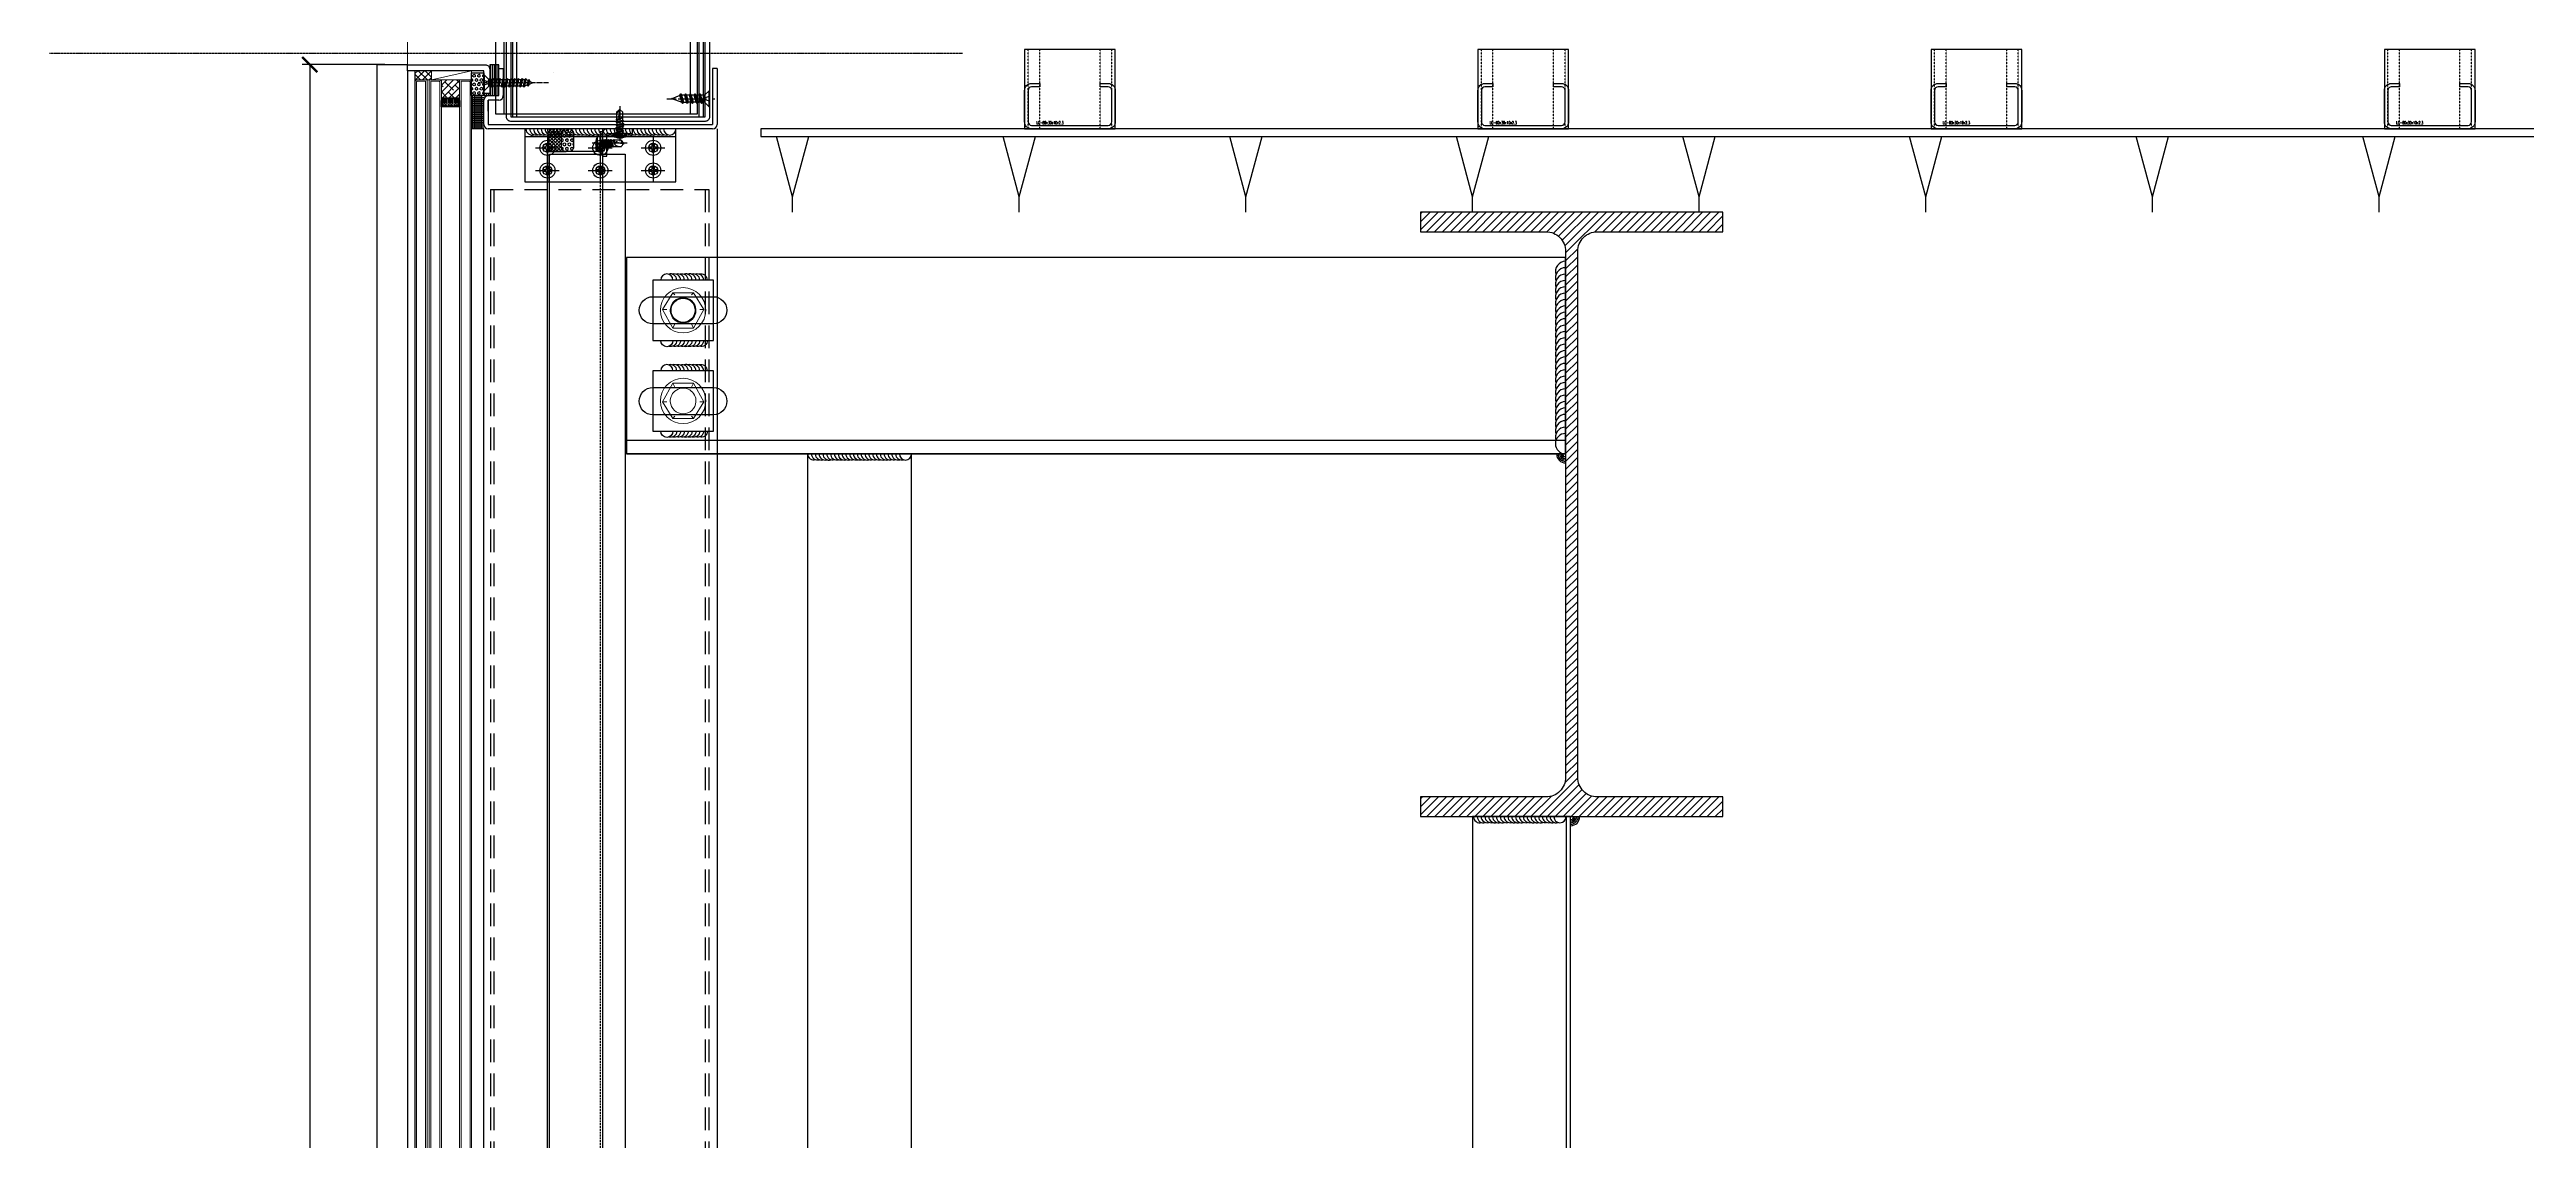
# Model space of a CAD drawing. Extents: x -3378 to 102197, y -3799 to 48702.
# Drawn here: x 58659 to 60299, y 43329 to 44051 of the extents above; entities that cross this region are included whole.
import ezdxf

# ---------------------------------------------------------------- set-up
doc = ezdxf.new("R2010")
doc.units = 0
for name, pattern in [('CEN1', [9, 6, -1, 1, -1]), ('CENTER', [2, 1.25, -0.25, 0.25, -0.25]), ('HIDDEN', [0.375, 0.25, -0.125]), ('Hidden 1_16_', [0.023813, 0.015875, -0.007938])]:
    doc.linetypes.add(name, pattern=pattern)
for name, color, linetype in [('##-鐵件', 1, 'Continuous'), ('24WELD', 55, 'Continuous'), ('ARR', 6, 'Continuous'), ('BCM CL', 14, 'CENTER'), ('BCM-DIM', 54, 'Continuous'), ('BCM-draft', 252, 'Continuous'), ('BCM-Extu', 4, 'Continuous'), ('CENTER', 4, 'CENTER'), ('CL', 14, 'CENTER'), ('DIM', 173, 'Continuous'), ('GM_ANNO_DIMS', 4, 'Continuous'), ('GM_STEL_PRIM', 3, 'Continuous'), ('STRUCTURAL', 3, 'Continuous'), ('不鏽鋼板S.S.PANEL', 30, 'Continuous'), ('填縫物 SEALANT', 1, 'Continuous'), ('泡棉', 8, 'Continuous'), ('矽利康', 9, 'Continuous'), ('螺絲 固定五金 FASTENERS', 124, 'Continuous'), ('螺絲、螺栓', 4, 'Continuous'), ('視覺模型鋁擠型暫替', 4, 'Continuous'), ('金屬面材 METAL PANEL', 2, 'Continuous'), ('鐵件', 6, 'Continuous'), ('鐵件 STEEL', 20, 'Continuous'), ('隔熱材 INSULATION', 9, 'HIDDEN'), ('隱藏線 HIDDEN', 8, 'HIDDEN')]:
    doc.layers.add(name, color=color, linetype=linetype)
doc.layers.add('#不列印', color=250, linetype='Continuous', plot=False)
doc.layers.add('不顯示', color=254, linetype='Continuous', plot=False)
doc.layers.add('BCM-GK', color=252, linetype='Continuous', lineweight=5)
doc.layers.add('BCM-GLA', color=4, linetype='Continuous', lineweight=5)
doc.styles.add('GM_ANNO_TEXT', font='simplex.shx', dxfattribs={"width": 0.8})
doc.styles.add('romans', font='romans.shx', dxfattribs={"width": 0.5, "bigfont": ' chineset.shx'})
doc.dimstyles.new('GM_DIM', dxfattribs={"dimscale": 0, "dimtxt": 20, "dimasz": 10, "dimexe": 5, "dimexo": 5, "dimgap": 5, "dimtad": 1, "dimdec": 0, "dimdsep": 46, "dimtxsty": 'GM_ANNO_TEXT', "dimblk": 'ARCHTICK', "dimcen": 0, "dimclrd": 4, "dimclre": 4, "dimclrt": 10, "dimadec": 0, "dimazin": 2, "dimtfac": 1, "dimtdec": 0, "dimtix": 1, "dimtofl": 0, "dimtmove": 2, "dimatfit": 3, "dimfxl": 1.5, "dimarcsym": 1})

# ---------------------------------------------------------------- blocks, each defined once
blk = doc.blocks.new('*u55')
at = {"layer": '泡棉'}
h = blk.add_hatch(dxfattribs=at)
h.set_pattern_fill('HEX', color=256, scale=0.3)
h.set_pattern_definition([(0, (-4141.5022, 978.2385), (0, 1.6497784), [0.9525, -1.905]), (120, (-4141.5022, 978.2385), (-1.42875, -0.8248892), [0.9525, -1.905]), (60, (-4140.5497, 978.2385), (-1.42875, 0.8248892), [0.9525, -1.905])])
edge = h.paths.add_edge_path()
edge.add_line((-12, 9.5), (-3, 9.5))
edge.add_arc((-3, 12.5), 3, 270, 360)
edge.add_line((0, 12.5), (0, 14.5))
edge.add_arc((-3, 14.5), 3, 0, 90)
edge.add_line((-3, 17.5), (-12, 17.5))
edge.add_arc((-12, 14.5), 3, 90, 180)
edge.add_line((-15, 14.5), (-15, 12.5))
edge.add_arc((-12, 12.5), 3, 180, 270)
at = {"layer": '矽利康'}
h = blk.add_hatch(dxfattribs=at)
h.set_pattern_fill('ANSI37', color=256, scale=0.5, style=0)
h.set_pattern_definition([(45, (-4141.5022, 978.2385), (-1.122532, 1.122532), []), (135, (-4141.5022, 978.2385), (-1.122532, -1.122532), [])])
edge = h.paths.add_edge_path()
edge.add_arc((-7.7, -32.1), 33, 76.4372, 103.5628)
edge.add_arc((-16.6, 1.1), 1.6, 315, 360)
edge.add_line((-15, 1.1), (-15, 12.5))
edge.add_arc((-12, 12.5), 3, 180, 270)
edge.add_line((-12, 9.5), (-3, 9.5))
edge.add_arc((-3, 12.5), 3, 270, 360)
edge.add_line((0, 12.5), (0, 0))
at = {"layer": '泡棉'}
blk.add_lwpolyline([(-12, 9.5), (-3, 9.5, 0.414214), (0, 12.5), (0, 14.5, 0.414214), (-3, 17.5), (-12, 17.5, 0.414214), (-15, 14.5), (-15, 12.5, 0.414214)], format="xyb", close=True, dxfattribs=at)
at = {"layer": '矽利康'}
blk.add_lwpolyline([(0, 0, 0.118914), (-15.5, 0, 0.198912), (-15, 1.1), (-15, 12.5, 0.414214), (-12, 9.5), (-3, 9.5, 0.414214), (0, 12.5)], format="xyb", close=True, dxfattribs=at)
blk = doc.blocks.new('M5x16圓頭自攻')
at = {"layer": 'ARR', "color": 0, "linetype": 'CENTER', "ltscale": 0.87}
blk.add_line((18, 0), (-5.1, 0), dxfattribs=at)
at = {"layer": 'ARR', "color": 0, "linetype": 'ByBlock', "ltscale": 0.3}
for p, q in [((-1.6, -4.5), (-1.6, 4.5)), ((0.5, 2.2), (1.1, 1.9)), ((0.7, 2.1), (1.6, -2.5)), ((1.9, 1.9), (1.1, 1.9)), ((2.2, 2.5), (3.2, -2.5)), ((3.5, 1.9), (2.7, 1.9)), ((3.8, 2.5), (4.8, -2.5)), ((5.1, 1.9), (4.3, 1.9)), ((5.4, 2.5), (6.4, -2.5)), ((6.8, 1.9), (5.9, 1.9)), ((7.2, 2.5), (8.2, -2.5)), ((8.4, 1.9), (7.7, 1.9)), ((8.7, 1.9), (8, 1.9)), ((9.1, 2.5), (9.7, -0.6)), ((14.1, 2.1), (9.5, 2.1)), ((15.8, 0.1), (14.1, 2.1)), ((15.8, 0.1), (15.9, 0.1)), ((16, 0), (16, 0)), ((2.1, -1.9), (2.9, -1.9)), ((3.7, -1.9), (4.5, -1.9)), ((5.3, -1.9), (6.1, -1.9)), ((6.9, -1.9), (7.8, -1.9)), ((8.5, -2.1), (12.9, -2.1)), ((15.8, -0.1), (14.1, -2.1)), ((15.8, -0.1), (15.9, -0.1))]:
    blk.add_line(p, q, dxfattribs=at)
blk.add_lwpolyline([(-3, -0.5, 0.134476), (-1.6, -4.5), (-0.6, -4.5, 0.198912), (-0.4, -4.4), (-0.1, -4.1, 0.198912), (0, -3.9), (0, 3.9, 0.198912), (-0.1, 4.1), (-0.4, 4.4, 0.198912), (-0.6, 4.5), (-1.6, 4.5, 0.134562), (-3, 0.5), (-2.5, 0.5), (-2.5, -0.5), (-3, -0.5)], format="xyb", dxfattribs=at)
blk.add_lwpolyline([(1.1, 1.9), (2.1, -1.9), (1.8, -2.5), (1.6, -2.5), (1.3, -1.9), (0.3, 1.9), (0.5, 2.2)], dxfattribs=at)
for points in [[(3.2, -2.5), (2.9, -1.9), (1.9, 1.9), (2.2, 2.5), (2.4, 2.5), (2.7, 1.9), (3.7, -1.9), (3.4, -2.5)], [(4.8, -2.5), (4.5, -1.9), (3.5, 1.9), (3.8, 2.5), (4, 2.5), (4.3, 1.9), (5.3, -1.9), (5, -2.5)], [(6.4, -2.5), (6.1, -1.9), (5.1, 1.9), (5.4, 2.5), (5.6, 2.5), (5.9, 1.9), (6.9, -1.9), (6.6, -2.5)], [(8.2, -2.5), (7.8, -1.9), (6.8, 1.9), (7.2, 2.5), (7.3, 2.5), (7.7, 1.9), (8.7, -1.9), (8.3, -2.5)], [(9.1, 2.5), (8.7, 1.9), (9.7, -0.6), (9.5, 2.1), (9.2, 2.5)]]:
    blk.add_lwpolyline(points, close=True, dxfattribs=at)
for centre, radius, start, end in [((0.7, 3.1), 0.874, 220.3388, 257.7802), ((10.9, -0.3), 1.2, 56.152, 236.152), ((14.9, 6.9), 7.01, 241.6458, 278.008), ((15.9, 1.7), 1.82, 168.8617, 267.6865), ((15.9, 0), 0.05, 0, 90), ((1.2, -3.3), 1.44, 84.7312, 144.22), ((13.5, 4.9), 7.01, 241.6458, 274.9541), ((15.9, 0), 0.05, 270, 0)]:
    blk.add_arc(centre, radius, start, end, dxfattribs=at)
blk = doc.blocks.new('*U255')
blk.add_blockref('M5x16圓頭自攻', (0, 0))
blk = doc.blocks.new('*U80')
at = {"layer": 'BCM-draft', "linetype": 'HIDDEN', "ltscale": 5}
blk.add_line((16.6, 35), (1093.4, 35), dxfattribs=at)
at = {"layer": 'BCM-draft'}
blk.add_lwpolyline([(16.6, 36.6), (1093.4, 36.6)], dxfattribs=at)
at = {"layer": '不鏽鋼板S.S.PANEL'}
blk.add_lwpolyline([(1095, 1.6), (1095, 35), (1108, 35), (1108, 36.6), (1095, 36.6, 0.414214), (1093.4, 35), (1093.4, 1.6), (16.6, 1.6), (16.6, 35, 0.414214), (15, 36.6), (2, 36.6), (2, 35), (15, 35), (15, 1.6, 0.414214), (16.6, 0), (1093.4, 0, 0.414214)], format="xyb", close=True, dxfattribs=at)
at = {"layer": '金屬面材 METAL PANEL'}
for points in [[(18, 39.6), (3, 39.6), (3, 56.6), (0, 56.6), (0, 39.6, 0.414214), (3, 36.6), (18, 36.6)], [(1092, 39.6), (1107, 39.6), (1107, 56.6), (1110, 56.6), (1110, 39.6, -0.414214), (1107, 36.6), (1092, 36.6)]]:
    blk.add_lwpolyline(points, format="xyb", close=True, dxfattribs=at)
at = {"layer": '隔熱材 INSULATION', "const_width": 0.2}
blk.add_lwpolyline([(1093.4, 35), (1093.4, 51.6), (16.6, 51.6), (16.6, 35)], dxfattribs=at)
at = {"layer": '隔熱材 INSULATION'}
blk.add_lwpolyline([(1093.4, 1.6), (16.6, 1.6), (16.6, 51.6), (1093.4, 51.6)], close=True, dxfattribs=at)
at = {"layer": '填縫物 SEALANT', "extrusion": (0, 0, -1), "zscale": -1}
blk.add_blockref('*u55', (0, 0), dxfattribs=at)
at = {"layer": '填縫物 SEALANT'}
blk.add_blockref('*u55', (1110, 0), dxfattribs=at)
at = {"layer": '螺絲 固定五金 FASTENERS'}
for p, rotation in [((3, 48.1), 180), ((9.5, 35), 90), ((1100.5, 35), 90)]:
    blk.add_blockref('*U255', p, dxfattribs=dict(at, rotation=rotation))
blk.add_blockref('*U255', (1107, 48.1), dxfattribs=at)
blk = doc.blocks.new('玻璃飾條01')
at = {"layer": '金屬面材 METAL PANEL', "linetype": 'Continuous'}
blk.add_lwpolyline([(50.5, -19), (50.5, -4), (0, -4), (0, 0), (51.5, 0, -0.414214), (54.5, -3), (54.5, -19), (50.5, -19)], format="xyb", dxfattribs=at)
blk = doc.blocks.new('*u927')
at = {"layer": 'CENTER', "color": 0, "ltscale": 5}
blk.add_line((28.3, 0), (-3.6, 0), dxfattribs=at)
at = {"layer": '螺絲、螺栓', "color": 0, "linetype": 'ByBlock', "ltscale": 0.2}
for p, q in [((0.3, 5.3), (0.3, -5.3)), ((3.1, 2.5), (3.1, -2.5)), ((3.1, 2.4), (4.6, 2.4)), ((5.1, 3.2), (6.3, -3.1)), ((5.7, 2.4), (7.8, 2.4)), ((8.2, 3.2), (9.5, -3.1)), ((8.9, 2.4), (10.9, 2.4)), ((11.4, 3.2), (12.6, -3.1)), ((12, 2.4), (14.1, 2.4)), ((14.5, 3.2), (15.8, -3.1)), ((17.2, 2.4), (15.2, 2.4)), ((17.7, 3.2), (18.9, -3.1)), ((18.2, 2.6), (24.8, 0.2)), ((3.1, -2.4), (5.9, -2.4)), ((7, -2.4), (9, -2.4)), ((10.1, -2.4), (12.2, -2.4)), ((13.3, -2.4), (15.3, -2.4)), ((16.4, -2.4), (18.5, -2.4)), ((24.8, -0.2), (19.5, -2.3))]:
    blk.add_line(p, q, dxfattribs=at)
blk.add_lwpolyline([(3.1, -2.5), (0.3, -5.3), (0, -5.3), (0, 5.3), (0.3, 5.3), (3.1, 2.5)], dxfattribs=at)
blk.add_lwpolyline([(0, 1.6, -0.048054), (2.7, 0.7, -0.292428), (3.1, 0, -0.292428), (2.7, -0.7, -0.048054), (0, -1.6, -0.048054)], format="xyb", dxfattribs=at)
for points in [[(6.3, -3.1), (5.9, -2.4), (4.6, 2.4), (5.1, 3.2), (5.3, 3.2), (5.7, 2.4), (7, -2.4), (6.5, -3.1)], [(9.5, -3.1), (9, -2.4), (7.8, 2.4), (8.2, 3.2), (8.4, 3.2), (8.9, 2.4), (10.1, -2.4), (9.7, -3.1)], [(12.6, -3.1), (12.2, -2.4), (10.9, 2.4), (11.4, 3.2), (11.6, 3.2), (12, 2.4), (13.3, -2.4), (12.8, -3.1)], [(15.8, -3.1), (15.3, -2.4), (14.1, 2.4), (14.5, 3.2), (14.7, 3.2), (15.2, 2.4), (16.4, -2.4), (16, -3.1)], [(18.9, -3.1), (18.5, -2.4), (17.2, 2.4), (17.7, 3.2), (17.9, 3.2), (18.3, 2.4), (19.6, -2.4), (19.1, -3.1)]]:
    blk.add_lwpolyline(points, close=True, dxfattribs=at)
blk.add_arc((24.7, 0), 0.252, 292.1627, 69.4623, dxfattribs=at)
blk = doc.blocks.new('*U929')
blk.add_blockref('*u927', (0, 0))
blk = doc.blocks.new('下水槽料')
at = {"layer": 'BCM-DIM', "linetype": 'Continuous'}
h = blk.add_hatch(dxfattribs=at)
h.set_pattern_fill('ANSI37', color=256, scale=10, angle=45)
h.set_pattern_definition([(90, (-95148.0597, -997857.4866), (-1.25, 0), []), (180, (-95148.0597, -997857.4866), (-1e-16, -1.25), [])])
h.paths.add_polyline_path([(-154.4, 0), (-162.4, 0), (-162.4, -22), (-154.4, -22)])
at = {"layer": '泡棉'}
h = blk.add_hatch(dxfattribs=at)
h.set_pattern_fill('HEX', color=256, scale=0.3, angle=90)
h.set_pattern_definition([(90, (0.1197, -78.6612), (-1.649778, 1e-16), [0.9525, -1.905]), (210, (0.1197, -78.6612), (0.824889, -1.42875), [0.9525, -1.905]), (150, (0.1197, -77.7087), (-0.824889, -1.42875), [0.9525, -1.905])])
h.paths.add_polyline_path([(-154.4, -22), (-162.4, -22), (-162.4, -37), (-154.4, -37)])
at = {"layer": 'BCM-DIM', "linetype": 'Continuous'}
for p, q in [((-154.5, 0), (-162.5, 0)), ((-154.4, -22), (-162.4, -22))]:
    blk.add_line(p, q, dxfattribs=at)
at = {"layer": '泡棉'}
blk.add_lwpolyline([(-154.4, -37), (-162.4, -37), (-162.4, -22), (-154.4, -22)], close=True, dxfattribs=at)
at = {"layer": '視覺模型鋁擠型暫替', "linetype": 'Continuous'}
for points in [[(-8, -17.2), (-5, -14.5), (-5, -20)], [(-8, -22.8), (-5, -25.5), (-5, -20)]]:
    blk.add_lwpolyline(points, dxfattribs=at)
at = {"layer": '視覺模型鋁擠型暫替', "color": 7, "linetype": 'Continuous'}
for centre, radius, start, end in [((-135.5, -8), 3, 90, 180), ((-135.5, -8), 2, 90, 180), ((-135.5, -8), 1, 90, 180), ((-9, -8), 3, 0, 90), ((-9, -8), 2, 0, 90), ((-9, -8), 1, 0, 90)]:
    blk.add_arc(centre, radius, start, end, dxfattribs=at)
at = {"layer": '金屬面材 METAL PANEL'}
blk.add_lwpolyline([(-3, -40), (-3, -40), (-3, -40), (-3, -3), (-151.5, -3), (-151.5, -19), (-144.5, -19, -0.414214), (-141.5, -22), (-141.5, -40), (-144.5, -40), (-144.5, -40), (-141.5, -40), (-141.5, -40), (-144.5, -40), (-144.5, -22), (-151.5, -22, -0.414214), (-154.5, -19), (-154.5, -3, -0.414214), (-151.5, 0), (-3, 0, -0.414214), (0, -3), (0, -40), (-3, -40), (-3, -40), (-3, -40)], format="xyb", dxfattribs=at)
for points in [[(-5, -8), (-5, -92, -0.414214), (-8, -95), (-136.5, -95, -0.414214), (-139.5, -92), (-139.5, -8), (-136.5, -8), (-136.5, -92), (-8, -92), (-8, -8)], [(-132.5, -92), (-132.5, -8), (-12, -8), (-12, -92), (-9, -92), (-9, -8, 0.414214), (-12, -5), (-132.5, -5, 0.414214), (-135.5, -8), (-135.5, -92)]]:
    blk.add_lwpolyline(points, format="xyb", close=True, dxfattribs=at)
at = {"layer": '螺絲 固定五金 FASTENERS', "rotation": 180}
blk.add_blockref('*U929', (-5, -20), dxfattribs=at)
blk = doc.blocks.new('上水槽料')
at = {"layer": '金屬面材 METAL PANEL'}
for p, q in [((-144.5, 40), (-141.5, 40)), ((-144.5, 22), (-144.5, 40)), ((-141.5, 40), (-141.5, 22)), ((0, 40), (0, 3)), ((-154.5, 3), (-154.5, 19)), ((-151.5, 22), (-144.5, 22)), ((-144.5, 19), (-151.5, 19)), ((-151.5, 19), (-151.5, 3)), ((-151.5, 3), (-3, 3)), ((-3, 0), (-151.5, 0))]:
    blk.add_line(p, q, dxfattribs=at)
blk.add_lwpolyline([(0, 40), (-3, 40), (-3, 3)], dxfattribs=at)
for centre, start, end in [((-151.5, 19), 90, 180), ((-144.5, 22), 270, 0), ((-151.5, 3), 180, 270), ((-3, 3), 270, 0)]:
    blk.add_arc(centre, 3, start, end, dxfattribs=at)
at = {"layer": '螺絲 固定五金 FASTENERS', "rotation": 180}
blk.add_blockref('*U929', (-5, 20), dxfattribs=at)
blk = doc.blocks.new('*U35')
blk.add_lwpolyline([(1.2, 0.7), (2.5, 0.7, -0.398336), (3, 0.2, -0.027263), (3, -0.2, -0.398336), (2.5, -0.7), (1.2, -0.7, 0.414214), (0.7, -1.2), (0.7, -2.5, -0.398336), (0.2, -3, -0.027263), (-0.2, -3, -0.398336), (-0.7, -2.5), (-0.7, -1.2, 0.414214), (-1.2, -0.7), (-2.5, -0.7, -0.398336), (-3, -0.2, -0.027263), (-3, 0.2, -0.398336), (-2.5, 0.7), (-1.2, 0.7, 0.414214), (-0.7, 1.2), (-0.7, 2.5, -0.398336), (-0.2, 3, -0.027263), (0.2, 3, -0.398336), (0.7, 2.5), (0.7, 1.2, 0.414214)], format="xyb", close=True)
blk.add_circle((0, 0), 5)
at = {"layer": 'CL'}
for p, q in [((-8, 0), (8, 0)), ((0, 8), (0, -8))]:
    blk.add_line(p, q, dxfattribs=at)
blk = doc.blocks.new('圓孔6mm')
at = {"layer": '視覺模型鋁擠型暫替', "color": 6, "linetype": 'Continuous'}
blk.add_circle((0, 0), 3, dxfattribs=at)
at = {"layer": 'BCM-draft'}
blk.add_blockref('*U35', (0, 0), dxfattribs=at)
blk = doc.blocks.new('下水槽料托架4t')
at = {"layer": '金屬面材 METAL PANEL', "linetype": 'Continuous'}
for p, q in [((73.3, 0), (-60.4, 0)), ((-60.4, 0, 0), (-60.4, -80, 0)), ((-55, 0), (-55, -80)), ((68.4, 0), (68.4, -80)), ((73.3, -80), (73.3, 0)), ((-60.4, -80), (73.3, -80))]:
    blk.add_line(p, q, dxfattribs=at)
at = {"layer": '視覺模型鋁擠型暫替', "linetype": 'Continuous'}
for p in [(-33.4, -7.5), (6.6, -7.5), (46.5, -7.5), (-33.4, -22.5), (6.6, -22.5), (46.5, -22.5)]:
    blk.add_blockref('圓孔6mm', p, dxfattribs=at)
blk = doc.blocks.new('*U51')
for centre, end in [((-94, 3), 286.3529), ((-91.5, 3), 286.3529), ((-89, 2.9), 286.3529), ((-86.5, 2.8), 286.3529), ((-84, 2.7), 286.3529), ((-81.5, 2.6), 286.3529), ((-79, 2.6), 286.3529), ((-76.5, 2.5), 286.3529), ((-74, 2.4), 286.3529), ((-71.5, 2.3), 286.3529), ((-69, 2.2), 286.3529), ((-66.5, 2.2), 286.3529), ((-64, 2.1), 286.3529), ((-61.5, 2), 286.3529), ((-59, 1.9), 286.3529), ((-56.5, 1.8), 286.3529), ((-54, 1.7), 286.3529), ((-51.5, 1.7), 286.3529), ((-49, 1.6), 286.3529), ((-46.5, 1.5), 286.3529), ((-44, 1.4), 286.3529), ((-41.5, 1.3), 286.3529), ((-39, 1.3), 286.3529), ((-36.5, 1.2), 286.3529), ((-34, 1.1), 286.3529), ((-31.5, 1), 286.3529), ((-29, 0.9), 286.3529), ((-26.5, 0.9), 286.3529), ((-24, 0.8), 286.3529), ((-21.5, 0.7), 286.3529), ((-19, 0.6), 286.3529), ((-16.5, 0.5), 286.3529), ((-14, 0.5), 286.3529), ((-11.5, 0.4), 286.3529), ((-9, 0.3), 286.3529), ((-6.5, 0.2), 286.3529), ((-4, 0.1), 358.1431)]:
    blk.add_arc(centre, 4, 178.1431, end)
blk = doc.blocks.new('上橫料托架4t-2')
at = {"layer": '視覺模型鋁擠型暫替', "color": 6, "linetype": 'HIDDEN'}
blk.add_line((7.4, -5), (107.4, -5), dxfattribs=at)
blk.add_lwpolyline([(7.4, -35), (107.4, -35), (107.4, 0), (7.4, 0)], close=True, dxfattribs=at)
at = {"layer": '24WELD', "xscale": 1.012500000000001, "yscale": 1.012500000000001, "zscale": 1.012500000000001, "rotation": 1.856937198354216}
blk.add_blockref('*U51', (107.4, 0), dxfattribs=at)
at = {"layer": '視覺模型鋁擠型暫替', "linetype": 'HIDDEN'}
for p in [(22.4, -12.5), (57.4, -12.5), (92.4, -12.5), (22.4, -27.5), (57.4, -27.5), (92.4, -27.5)]:
    blk.add_blockref('圓孔6mm', p, dxfattribs=at)
blk = doc.blocks.new('H-400x200x8x13')
at = {"layer": '視覺模型鋁擠型暫替', "linetype": 'Continuous'}
h = blk.add_hatch(dxfattribs=at)
h.set_pattern_fill('ANSI31', color=1, scale=30, angle=180)
h.set_pattern_definition([(225, (85874.229, 995633.081), (2.65165043, -2.65165043), [])])
h.paths.add_polyline_path([(300, -400), (300, -387), (217, -387, -0.414214), (204, -374), (204, -26, -0.414214), (217, -13), (300, -13), (300, 0), (100, 0), (100, -13), (183, -13, -0.414214), (196, -26), (196, -374, -0.414214), (183, -387), (100, -387), (100, -400)])
blk.add_lwpolyline([(100, -13), (183, -13, -0.414214), (196, -26), (196, -374, -0.414214), (183, -387), (100, -387), (100, -400), (300, -400), (300, -387), (217, -387, -0.414214), (204, -374), (204, -26, -0.414214), (217, -13), (300, -13), (300, 0), (100, 0)], format="xyb", close=True, dxfattribs=at)
blk = doc.blocks.new('*U59')
for centre, end in [((-0.5, -16.5), 16.3529), ((-0.5, -14), 16.3529), ((-0.4, -11.5), 16.3529), ((-0.3, -9), 16.3529), ((-0.1, -4), 88.1431), ((-0.2, -6.5), 16.3529), ((-0.9, -26.5), 16.3529), ((-0.8, -24), 16.3529), ((-0.7, -21.5), 16.3529), ((-0.6, -19), 16.3529)]:
    blk.add_arc(centre, 4, 268.1431, end)
blk = doc.blocks.new('*U79')
for centre, end in [((2.15, 66.47), 196.35291), ((2.24, 68.96), 196.35291), ((2.32, 71.46), 196.35291), ((1.83, 56.47), 196.35291), ((1.91, 58.97), 196.35291), ((1.99, 61.47), 196.35291), ((2.07, 63.97), 196.35291), ((1.51, 46.48), 196.35291), ((1.59, 48.97), 196.35291), ((1.67, 51.47), 196.35291), ((1.75, 53.97), 196.35291), ((1.18, 36.48), 196.35291), ((1.26, 38.98), 196.35291), ((1.34, 41.48), 196.35291), ((1.43, 43.98), 196.35291), ((0.86, 26.49), 196.35291), ((0.94, 28.98), 196.35291), ((1.02, 31.48), 196.35291), ((1.1, 33.98), 196.35291), ((0.53, 16.49), 196.35291), ((0.62, 18.99), 196.35291), ((0.7, 21.49), 196.35291), ((0.78, 23.99), 196.35291), ((0.21, 6.5), 196.35291), ((0.29, 9), 196.35291), ((0.37, 11.49), 196.35291), ((0.45, 13.99), 196.35291), ((0.13, 4), 268.14306)]:
    blk.add_arc(centre, 4, 88.14306, end)
blk = doc.blocks.new('A$C4E2A2353')
at = {"layer": 'ARR', "color": 0, "linetype": 'CEN1', "ltscale": 0.5}
blk.add_line((42.9, 0), (-3.6, 0), dxfattribs=at)
at = {"layer": 'ARR', "color": 0, "linetype": 'ByBlock', "ltscale": 0.3}
for p, q in [((0.3, -5.3), (0.3, 5.3)), ((3.1, -2.5), (3.1, 2.5)), ((4.4, 2.2), (3.1, 2.2)), ((3.1, 1.2), (3.8, -2.2)), ((4.7, 2.9), (4.4, 2.2)), ((4.4, 2.2), (5.3, -2.2)), ((4.4, 2), (5.3, -2.4)), ((5.3, 2.2), (4.7, 2.9)), ((4.7, 2.9), (5.9, -2.9)), ((4.9, 2.1), (5.8, -2.3)), ((6.8, 2.2), (5.3, 2.2)), ((5.3, 2.2), (6.3, -2.2)), ((5.3, 2.2), (6.3, -2.2)), ((7.1, 2.9), (6.8, 2.2)), ((6.8, 2.2), (7.7, -2.2)), ((6.9, 2), (7.8, -2.4)), ((7.8, 2.2), (7.1, 2.9)), ((7.1, 2.9), (8.4, -2.9)), ((7.3, 2.1), (8.2, -2.3)), ((9.3, 2.2), (7.8, 2.2)), ((7.8, 2.2), (8.7, -2.2)), ((7.8, 2.2), (8.7, -2.2)), ((9.6, 2.9), (9.3, 2.2)), ((9.3, 2.2), (10.2, -2.2)), ((9.3, 2), (10.2, -2.4)), ((10.2, 2.2), (9.6, 2.9)), ((9.6, 2.9), (10.8, -2.9)), ((9.8, 2.1), (10.7, -2.3)), ((11.7, 2.2), (10.2, 2.2)), ((10.2, 2.2), (11.1, -2.2)), ((10.2, 2.2), (11.1, -2.2)), ((12, 2.9), (11.7, 2.2)), ((11.7, 2.2), (12.6, -2.2)), ((11.7, 2), (12.7, -2.4)), ((12.7, 2.2), (12, 2.9)), ((12, 2.9), (13.2, -2.9)), ((12.2, 2.1), (13.1, -2.3)), ((14.1, 2.2), (12.7, 2.2)), ((12.7, 2.2), (13.6, -2.2)), ((12.7, 2.2), (13.6, -2.2)), ((14.5, 2.9), (14.1, 2.2)), ((14.1, 2.2), (15, -2.2)), ((14.2, 2), (15.1, -2.4)), ((15.1, 2.2), (14.5, 2.9)), ((14.5, 2.9), (15.7, -2.9)), ((14.6, 2.1), (15.5, -2.3)), ((16.6, 2.2), (15.1, 2.2)), ((15.1, 2.2), (16, -2.2)), ((15.1, 2.2), (16, -2.2)), ((16.9, 2.9), (16.6, 2.2)), ((16.6, 2.2), (17.5, -2.2)), ((16.6, 2), (17.5, -2.4)), ((17.5, 2.2), (16.9, 2.9)), ((16.9, 2.9), (18.1, -2.9)), ((17.1, 2.1), (18, -2.3)), ((19, 2.2), (17.5, 2.2)), ((17.5, 2.2), (18.4, -2.2)), ((17.5, 2.2), (18.4, -2.2)), ((19.3, 2.9), (19, 2.2)), ((19, 2.2), (19.9, -2.2)), ((19.1, 2), (20, -2.4)), ((20, 2.2), (19.3, 2.9)), ((19.3, 2.9), (20.6, -2.9)), ((19.5, 2.1), (20.4, -2.3)), ((21.4, 2.2), (20, 2.2)), ((20, 2.2), (20.9, -2.2)), ((20, 2.2), (20.9, -2.2)), ((21.8, 2.9), (21.4, 2.2)), ((21.8, 2.9), (21.4, 2.2)), ((21.4, 2.2), (22.4, -2.2)), ((21.4, 2.2), (22.4, -2.2)), ((21.5, 2), (22.4, -2.4)), ((21.5, 2), (22.4, -2.4)), ((22.4, 2.2), (21.8, 2.9)), ((21.8, 2.9), (23, -2.9)), ((22.4, 2.2), (21.8, 2.9)), ((21.8, 2.9), (23, -2.9)), ((21.9, 2.1), (22.9, -2.3)), ((21.9, 2.1), (22.9, -2.3)), ((23.9, 2.2), (22.4, 2.2)), ((22.4, 2.2), (23.3, -2.2)), ((23.9, 2.2), (22.4, 2.2)), ((22.4, 2.2), (23.3, -2.2)), ((22.4, 2.2), (23.3, -2.2)), ((22.4, 2.2), (23.3, -2.2)), ((24.2, 2.9), (23.9, 2.2)), ((24.2, 2.9), (23.9, 2.2)), ((23.9, 2.2), (24.8, -2.2)), ((23.9, 2.2), (24.8, -2.2)), ((23.9, 2), (24.8, -2.4)), ((23.9, 2), (24.8, -2.4)), ((24.8, 2.2), (24.2, 2.9)), ((24.2, 2.9), (25.4, -2.9)), ((24.8, 2.2), (24.2, 2.9)), ((24.2, 2.9), (25.4, -2.9)), ((24.4, 2.1), (25.3, -2.3)), ((24.4, 2.1), (25.3, -2.3)), ((26.3, 2.2), (24.8, 2.2)), ((24.8, 2.2), (25.8, -2.2)), ((26.3, 2.2), (24.8, 2.2)), ((24.8, 2.2), (25.8, -2.2)), ((24.8, 2.2), (25.8, -2.2)), ((24.8, 2.2), (25.8, -2.2)), ((26.6, 2.9), (26.3, 2.2)), ((26.6, 2.9), (26.3, 2.2)), ((26.3, 2.2), (27.2, -2.2)), ((26.3, 2.2), (27.2, -2.2)), ((26.4, 2), (27.3, -2.4)), ((26.4, 2), (27.3, -2.4)), ((27.3, 2.2), (26.6, 2.9)), ((26.6, 2.9), (27.9, -2.9)), ((27.3, 2.2), (26.6, 2.9)), ((26.6, 2.9), (27.9, -2.9)), ((26.8, 2.1), (27.7, -2.3)), ((26.8, 2.1), (27.7, -2.3)), ((28.9, 1.4), (27.3, 2.2)), ((27.3, 2.2), (28.2, -2.2)), ((27.3, 2.2), (28.2, -2.2)), ((27.3, 2.2), (28.2, -2.2)), ((27.3, 2.2), (28.2, -2.2)), ((29.2, 2.2), (28.9, 1.4)), ((28.9, 1.4), (29.5, -1.5)), ((30, 1), (29.2, 2.2)), ((29.2, 2.2), (30.2, -2.2)), ((32.3, 0), (30, 1.2)), ((30, 1), (30.4, -1)), ((32.3, 0), (32.3, 0)), ((3.1, -1), (3.5, -2.9)), ((3.1, -2.4), (3.5, -2.9)), ((3.5, -2.9), (3.8, -2.2)), ((3.8, -2.2), (5.3, -2.2)), ((5.3, -2.2), (5.9, -2.9)), ((5.9, -2.9), (6.3, -2.2)), ((6.3, -2.2), (7.7, -2.2)), ((7.7, -2.2), (8.4, -2.9)), ((8.4, -2.9), (8.7, -2.2)), ((8.7, -2.2), (10.2, -2.2)), ((10.2, -2.2), (10.8, -2.9)), ((10.8, -2.9), (11.1, -2.2)), ((11.1, -2.2), (12.6, -2.2)), ((12.6, -2.2), (13.2, -2.9)), ((13.2, -2.9), (13.6, -2.2)), ((13.6, -2.2), (15, -2.2)), ((15, -2.2), (15.7, -2.9)), ((15.7, -2.9), (16, -2.2)), ((16, -2.2), (17.5, -2.2)), ((17.5, -2.2), (18.1, -2.9)), ((18.1, -2.9), (18.4, -2.2)), ((18.4, -2.2), (19.9, -2.2)), ((19.9, -2.2), (20.6, -2.9)), ((20.6, -2.9), (20.9, -2.2)), ((20.9, -2.2), (22.4, -2.2)), ((22.4, -2.2), (23, -2.9)), ((22.4, -2.2), (23, -2.9)), ((23, -2.9), (23.3, -2.2)), ((23, -2.9), (23.3, -2.2)), ((23.3, -2.2), (24.8, -2.2)), ((23.3, -2.2), (24.8, -2.2)), ((24.8, -2.2), (25.4, -2.9)), ((24.8, -2.2), (25.4, -2.9)), ((25.4, -2.9), (25.8, -2.2)), ((25.4, -2.9), (25.8, -2.2)), ((25.8, -2.2), (27.2, -2.2)), ((25.8, -2.2), (27.2, -2.2)), ((27.2, -2.2), (27.9, -2.9)), ((27.2, -2.2), (27.9, -2.9)), ((27.9, -2.9), (28.2, -2.2)), ((27.9, -2.9), (28.2, -2.2)), ((28.2, -2.2), (29.5, -1.5)), ((29.5, -1.5), (30.2, -2.2)), ((30.2, -2.2), (30.4, -1)), ((30.4, -1), (32.3, 0)), ((32.3, 0), (32.3, 0))]:
    blk.add_line(p, q, dxfattribs=at)
blk.add_lwpolyline([(3.1, 2.5), (0.3, 5.3), (0, 5.3), (0, -5.3), (0.3, -5.3), (3.1, -2.5)], dxfattribs=at)
blk.add_lwpolyline([(0, -1.6, 0.048054), (2.7, -0.7, 0.292428), (3.1, 0, 0.292428), (2.7, 0.7, 0.048054), (0, 1.6, 0.048054)], format="xyb", dxfattribs=at)
blk = doc.blocks.new('*U920')
at = {"layer": '螺絲、螺栓', "color": 0, "linetype": 'ByBlock', "xscale": -1, "rotation": 180}
blk.add_blockref('A$C4E2A2353', (0, 0), dxfattribs=at)
blk = doc.blocks.new('*U78')
for centre, end in [((-64, 2.1), 286.3529), ((-61.5, 2), 286.3529), ((-59, 1.9), 286.3529), ((-56.5, 1.8), 286.3529), ((-54, 1.7), 286.3529), ((-51.5, 1.7), 286.3529), ((-49, 1.6), 286.3529), ((-46.5, 1.5), 286.3529), ((-44, 1.4), 286.3529), ((-41.5, 1.3), 286.3529), ((-39, 1.3), 286.3529), ((-36.5, 1.2), 286.3529), ((-34, 1.1), 286.3529), ((-31.5, 1), 286.3529), ((-29, 0.9), 286.3529), ((-26.5, 0.9), 286.3529), ((-24, 0.8), 286.3529), ((-21.5, 0.7), 286.3529), ((-19, 0.6), 286.3529), ((-16.5, 0.5), 286.3529), ((-14, 0.5), 286.3529), ((-11.5, 0.4), 286.3529), ((-9, 0.3), 286.3529), ((-6.5, 0.2), 286.3529), ((-4, 0.1), 358.1431)]:
    blk.add_arc(centre, 4, 178.1431, end)
blk = doc.blocks.new('*U532')
for centre, end in [((-56.5, 1.8), 286.3529), ((-54, 1.7), 286.3529), ((-51.5, 1.7), 286.3529), ((-49, 1.6), 286.3529), ((-46.5, 1.5), 286.3529), ((-44, 1.4), 286.3529), ((-41.5, 1.3), 286.3529), ((-39, 1.3), 286.3529), ((-36.5, 1.2), 286.3529), ((-34, 1.1), 286.3529), ((-31.5, 1), 286.3529), ((-29, 0.9), 286.3529), ((-26.5, 0.9), 286.3529), ((-24, 0.8), 286.3529), ((-21.5, 0.7), 286.3529), ((-19, 0.6), 286.3529), ((-16.5, 0.5), 286.3529), ((-14, 0.5), 286.3529), ((-11.5, 0.4), 286.3529), ((-9, 0.3), 286.3529), ((-6.5, 0.2), 286.3529), ((-4, 0.1), 358.1431)]:
    blk.add_arc(centre, 4, 178.1431, end)
blk = doc.blocks.new('*U783')
at = {"layer": 'GM_STEL_PRIM'}
for p, q in [((0, -15), (-10.7, 25)), ((0, -15), (10.7, 25)), ((0, -25), (0, -15))]:
    blk.add_line(p, q, dxfattribs=at)
blk = doc.blocks.new('*U784')
at = {"layer": 'GM_ANNO_DIMS', "color": 0, "linetype": 'ByBlock', "lineweight": -2}
for p in [(0, 0), (150, 0), (300, 0), (450, 0), (600, 0), (750, 0), (900, 0), (1050, 0)]:
    blk.add_blockref('*U783', p, dxfattribs=at)
blk = doc.blocks.new('St-LC-60x30x10x2_3')
at = {"layer": 'STRUCTURAL', "color": 0, "linetype": 'ByBlock', "lineweight": -2}
blk.add_lwpolyline([(14.8, 38.4), (14.8, 36.1), (9.4, 36.1, 0.414214), (7.1, 33.8), (7.1, 13, 0.414214), (9.4, 10.7), (60.2, 10.7, 0.414214), (62.5, 13), (62.5, 33.8, 0.414214), (60.2, 36.1), (54.8, 36.1), (54.8, 38.4), (60.2, 38.4, -0.414214), (64.8, 33.8), (64.8, 13, -0.414214), (60.2, 8.4), (9.4, 8.4, -0.414214), (4.8, 13), (4.8, 33.8, -0.414214), (9.4, 38.4)], format="xyb", close=True, dxfattribs=at)
at = {"layer": 'Defpoints', "color": 0, "linetype": 'ByBlock', "lineweight": -2, "style": 'romans', "width": 0.6}
blk.add_text('LC-60x30x10x2.3', height=2, rotation=360, dxfattribs=at).set_placement((12.6, 11.4))
blk = doc.blocks.new('*U68')
at = {"layer": '##-鐵件', "color": 1}
blk.add_lwpolyline([(1542.3, 30), (1489.8, 30), (1489.8, -30), (1542.3, -30)], close=True, dxfattribs=at)
at = {"color": 251, "linetype": 'Hidden 1_16_', "ltscale": 5}
for p, q in [((1542.3, 27.7), (1489.8, 27.7)), ((1542.3, 20), (1489.8, 20)), ((1542.3, -20), (1489.8, -20)), ((1542.3, -27.7), (1489.8, -27.7))]:
    blk.add_line(p, q, dxfattribs=at)
at = {"layer": '#不列印', "rotation": 90}
blk.add_blockref('St-LC-60x30x10x2_3', (1550.6, -34.8), dxfattribs=at)
blk = doc.blocks.new('_ArchTick')
at = {"color": 0, "linetype": 'ByBlock', "const_width": 0.15}
blk.add_lwpolyline([(-0.5, -0.5), (0.5, 0.5)], dxfattribs=at)
blk = doc.blocks.new('*D860')
at = {"layer": 'Defpoints', "color": 0, "ltscale": 10, "transparency": 16777216}
for p in [(58886.1, 44040.6, 0), (58831.5, 39755.6), (58876.1, 39755.6, 0)]:
    blk.add_point(p, dxfattribs=at)
at = {"layer": 'DIM', "color": 4, "lineweight": -2, "ltscale": 10, "transparency": 16777216}
for p, q in [((58881.1, 44040.6), (58826.5, 44040.6)), ((58831.5, 44040.6), (58831.5, 39755.6)), ((58871.1, 39755.6), (58826.5, 39755.6))]:
    blk.add_line(p, q, dxfattribs=at)
at = {"layer": 'DIM', "color": 4, "lineweight": -2, "ltscale": 10, "transparency": 16777216, "xscale": 10, "yscale": 10, "zscale": 10}
for p, rotation in [((58831.5, 44040.6), 90), ((58831.5, 39755.6), 270)]:
    blk.add_blockref('_ArchTick', p, dxfattribs=dict(at, rotation=rotation))
at = {"layer": 'DIM', "color": 10, "ltscale": 10, "transparency": 16777216, "insert": (58816.5, 41898.1), "char_height": 20, "attachment_point": 5, "rotation": 90, "style": 'GM_ANNO_TEXT', "bg_fill": 3, "box_fill_scale": 1.1, "bg_fill_color": 256, "bg_fill_true_color": 13158600, "bg_fill_transparency": 0}
blk.add_mtext('4285', dxfattribs=at)

msp = doc.modelspace()

# ---------------------------------------------------------------- hatches: boundary and pattern name
h = msp.add_hatch()
h.set_pattern_fill('ANSI31', color=9, scale=10, angle=45, style=0)
h.set_pattern_definition([(90, (87388.6714, -549212.3718), (-1.25, 1e-15), [])])
h.paths.add_polyline_path([(58950.611, 44040.586), (58950.611, 44021.586), (58946.611, 44021.586), (58946.611, 44020.086), (58956.611, 44020.086), (58956.611, 44040.586)])
at = {"layer": 'BCM-DIM', "linetype": 'Continuous'}
h = msp.add_hatch(dxfattribs=at)
h.set_pattern_fill('ANSI37', color=256, scale=10, angle=45)
h.set_pattern_definition([(90, (-36047.0681, -953837.4008), (-1.25, 0), []), (180, (-36047.0681, -953837.4008), (-1e-16, -1.25), [])])
h.paths.add_polyline_path([(58946.611, 44020.086), (58938.611, 44020.086), (58938.611, 43998.085), (58946.611, 43998.085)])
at = {"layer": 'BCM-Extu', "linetype": 'ByBlock'}
h = msp.add_hatch(dxfattribs=at)
h.set_pattern_fill('DOTS', color=8, scale=15, angle=90, style=0)
h.set_pattern_definition([(90, (59475.5232, 46722.5345), (-0.9375, 0.46875), [0, -0.9375])])
h.paths.add_polyline_path([(58919.684, 44018.086), (58919.111, 44016.543), (58919.111, 44013.086), (58930.111, 44013.086), (58930.111, 44016.543), (58929.538, 44018.086)])
at = {"layer": 'BCM-GK', "linetype": 'ByBlock'}
h = msp.add_hatch(dxfattribs=at)
h.set_pattern_fill('ANSI37', color=256, angle=-180)
h.set_pattern_definition([(225, (-400816.3276, 158339.673), (2.24506403, -2.24506403), []), (315, (-400816.3276, 158339.673), (2.24506403, 2.24506403), [])])
h.paths.add_polyline_path([(58901.11, 44036.586), (58912.111, 44036.586), (58912.111, 44030.586), (58902.111, 44030.586), (58901.111, 44029.586)])
h = msp.add_hatch(dxfattribs=at)
h.set_pattern_fill('ANSI38', color=256, angle=180)
h.set_pattern_definition([(225, (1358294.3707, -78198.737), (2.24506403, -2.24506403), []), (315, (1358294.3707, -78198.737), (6.735192091, -2.24506403), [7.9375, -4.7625])])
h.paths.add_polyline_path([(58929.886, 44018.586), (58930.611, 44016.633), (58930.611, 44030.586), (58918.611, 44030.586), (58918.611, 44016.633), (58919.336, 44018.586)])
at = {"layer": '泡棉'}
h = msp.add_hatch(dxfattribs=at)
h.set_pattern_fill('HEX', color=256, scale=0.3, angle=90)
h.set_pattern_definition([(90, (59101.1111, 43978.425), (-1.649778, 1e-16), [0.9525, -1.905]), (210, (59101.1111, 43978.425), (0.824889, -1.42875), [0.9525, -1.905]), (150, (59101.1111, 43979.3776), (-0.824889, -1.42875), [0.9525, -1.905])])
h.paths.add_polyline_path([(58946.611, 44035.086), (58938.611, 44035.086), (58938.611, 44020.086), (58946.611, 44020.086)])

# ---------------------------------------------------------------- linework, layer by layer
at = {"color": 6, "linetype": 'Continuous', "elevation": 0}
msp.add_lwpolyline([(58950.611, 44040.586), (58950.611, 44021.586), (58946.611, 44021.586), (58946.611, 44020.086), (58956.611, 44020.086), (58956.611, 44040.586)], close=True, dxfattribs=at)
at = {"color": 0, "linetype": 'Continuous', "lineweight": 0, "flags": 128}
for points in [[(59065.007, 43878.646), (59071.857, 43889.606)], [(59071.857, 43889.606), (59085.557, 43889.606)], [(59073.227, 43888.236), (59071.857, 43889.606)], [(59084.187, 43888.236), (59085.557, 43889.606)], [(59085.557, 43889.606), (59092.407, 43878.646)], [(59071.857, 43866.316), (59065.007, 43878.646)], [(59067.747, 43878.646), (59065.007, 43878.646)], [(59092.407, 43878.646), (59085.557, 43866.316)], [(59089.667, 43878.646), (59092.407, 43878.646)], [(59071.857, 43866.316), (59073.227, 43869.056)], [(59085.557, 43866.316), (59071.857, 43866.316)], [(59084.187, 43869.056), (59085.557, 43866.316)], [(59071.857, 43829.854), (59065.007, 43817.524)], [(59085.557, 43829.854), (59071.857, 43829.854)], [(59071.857, 43829.854), (59073.227, 43827.114)], [(59084.187, 43827.114), (59085.557, 43829.854)], [(59092.407, 43817.524), (59085.557, 43829.854)], [(59065.007, 43817.524), (59071.857, 43806.564)], [(59067.747, 43817.524), (59065.007, 43817.524)], [(59073.227, 43807.934), (59071.857, 43806.564)], [(59071.857, 43806.564), (59085.557, 43806.564)], [(59084.187, 43807.934), (59085.557, 43806.564)], [(59085.557, 43806.564), (59092.407, 43817.524)], [(59089.667, 43817.524), (59092.407, 43817.524)]]:
    msp.add_lwpolyline(points, dxfattribs=at)
at = {"color": 0, "linetype": 'Continuous', "lineweight": 0}
for centre in [(59078.611, 43878.085), (59078.611, 43818.085)]:
    msp.add_circle(centre, 15, dxfattribs=at)
msp.add_circle((59078.611, 43878.085), 8)
for centre, start, end in [((59078.611, 43878.085), 176.049438, 3.859333), ((59078.611, 43878.085), 3.859333, 176.049438), ((59078.611, 43818.085), 356.140667, 183.950562), ((59078.611, 43818.085), 183.950562, 356.140667)]:
    msp.add_arc(centre, 8.5, start, end, dxfattribs=at)
at = {"layer": 'BCM CL', "ltscale": 0.5}
msp.add_line((59263.507, 44048.085, 0), (58659.256, 44048.085, 0), dxfattribs=at)
at = {"layer": 'BCM-DIM', "linetype": 'Continuous'}
for p, q in [((58946.492, 44020.086, 0), (58938.492, 44020.086, 0)), ((58946.492, 44020.086, 0), (58938.492, 44020.086, 0)), ((58946.611, 43998.085, 0), (58938.611, 43998.085, 0))]:
    msp.add_line(p, q, dxfattribs=at)
at = {"layer": 'BCM-Extu', "color": 8, "linetype": 'ByBlock', "elevation": 0}
for points in [[(58930.611, 44016.633), (58930.611, 44012.586), (58918.611, 44012.586), (58918.611, 44016.633), (58919.336, 44018.586), (58929.886, 44018.586)], [(58929.538, 44018.086), (58919.684, 44018.086), (58919.111, 44016.543), (58919.111, 44013.086), (58930.111, 44013.086), (58930.111, 44016.543)]]:
    msp.add_lwpolyline(points, close=True, dxfattribs=at)
at = {"layer": 'BCM-GK', "linetype": 'Continuous'}
msp.add_line((58896.111, 44055.584, 0), (58896.111, 44040.586, 0), dxfattribs=at)
at = {"layer": 'BCM-GK', "elevation": 0}
msp.add_lwpolyline([(58901.11, 44036.586), (58912.111, 44036.586), (58912.111, 44030.586), (58902.111, 44030.586), (58901.111, 44029.586), (58901.11, 44036.586)], dxfattribs=at)
at = {"layer": 'BCM-GK', "linetype": 'ByBlock', "elevation": 0}
for points in [[(58912.111, 44030.586), (58938.611, 44030.586), (58938.611, 44036.586), (58912.111, 44036.586)], [(58930.611, 44030.586), (58930.611, 44018.586), (58918.611, 44018.586), (58918.611, 44030.586)]]:
    msp.add_lwpolyline(points, close=True, dxfattribs=at)
msp.add_lwpolyline([(58912.111, 44030.586), (58938.611, 44036.586)], dxfattribs=at)
at = {"layer": 'BCM-GLA', "linetype": 'ByBlock', "elevation": 0}
for points in [[(58901.111, 43323.786), (58901.111, 44029.586), (58902.111, 44030.586), (58909.111, 44030.586), (58909.111, 43323.786)], [(58918.611, 43323.786), (58918.611, 44029.586), (58917.611, 44030.586), (58910.611, 44030.586), (58910.611, 43323.786)], [(58938.611, 43323.786), (58938.611, 44029.586), (58937.611, 44030.586), (58930.611, 44030.586), (58930.611, 43323.786)]]:
    msp.add_lwpolyline(points, dxfattribs=at)
at = {"layer": 'BCM-GLA', "color": 5, "linetype": 'ByBlock', "elevation": 0}
for points in [[(58902.111, 43323.786), (58902.111, 44029.172), (58902.525, 44029.586), (58908.111, 44029.586), (58908.111, 43323.786)], [(58917.611, 43323.786), (58917.611, 44029.172), (58917.197, 44029.586), (58911.611, 44029.586), (58911.611, 43323.786)], [(58937.611, 43323.786), (58937.611, 44029.172), (58937.197, 44029.586), (58931.611, 44029.586), (58931.611, 43323.786)]]:
    msp.add_lwpolyline(points, dxfattribs=at)
at = {"layer": 'GM_STEL_PRIM', "elevation": 0}
msp.add_lwpolyline([(70830.113, 43998.085), (59130.111, 43998.085), (59130.111, 43993.085), (70830.113, 43993.085)], close=True, dxfattribs=at)
at = {"layer": '不顯示'}
for p, q in [((59161.111, 42952.752, 0), (59161.111, 43783.085, 0)), ((59229.861, 42952.752, 0), (59229.861, 43783.085, 0))]:
    msp.add_line(p, q, dxfattribs=at)
at = {"layer": '泡棉', "elevation": 0}
msp.add_lwpolyline([(58946.611, 44020.086), (58938.611, 44020.086), (58938.611, 44035.086), (58946.611, 44035.086)], close=True, dxfattribs=at)
at = {"layer": '金屬面材 METAL PANEL'}
for p, q in [((58896.111, 44040.586, 0), (58876.111, 44040.586, 0)), ((58896.111, 44036.586, 0), (58896.111, 39759.584, 0)), ((58949.611, 44009.785, 0), (58949.611, 44017.086, 0)), ((58946.611, 43323.786, 0), (58946.611, 43998.085, 0)), ((59101.111, 43998.085, 0), (59101.111, 43323.786, 0))]:
    msp.add_line(p, q, dxfattribs=at)
at = {"layer": '金屬面材 METAL PANEL', "elevation": 0}
for points in [[(58876.111, 39854.266), (58876.111, 44040.586)], [(58993.111, 44035.085), (58993.111, 44035.085)]]:
    msp.add_lwpolyline(points, dxfattribs=at)
at = {"layer": '金屬面材 METAL PANEL', "color": 8, "elevation": 0}
msp.add_lwpolyline([(58901.111, 44036.586), (58901.111, 39854.266)], dxfattribs=at)
at = {"layer": '金屬面材 METAL PANEL'}
for centre, radius, start, end in [((59662.725, 43783.085, 0), 6, 180, 270), ((59662.725, 43783.085, 0), 5, 180, 270), ((59662.725, 43783.085, 0), 4, 180, 270), ((59662.725, 43783.085, 0), 3, 180, 270), ((59662.725, 43783.085, 0), 2, 180, 270), ((59666.038, 43543.085, 0), 2, 270, 0), ((59666.038, 43543.085, 0), 3, 270, 0), ((59666.038, 43543.085, 0), 4, 270, 0), ((59666.038, 43543.085, 0), 5, 270, 0), ((59666.038, 43543.085, 0), 6, 270, 0)]:
    msp.add_arc(centre, radius, start, end, dxfattribs=at)
at = {"layer": '鐵件 STEEL'}
msp.add_line((59663.038, 43543.085, 0), (59663.038, 42804.077, 0), dxfattribs=at)
at = {"layer": '鐵件 STEEL', "elevation": 0}
msp.add_lwpolyline([(59041.111, 43783.085), (59662.725, 43783.085), (59662.725, 43913.085), (59041.111, 43913.085), (59041.111, 43783.085)], dxfattribs=at)
at = {"layer": '鐵件 STEEL'}
for points in [[(59058.611, 43858.085), (59098.611, 43858.085), (59098.611, 43898.085), (59058.611, 43898.085)], [(59058.611, 43798.085), (59098.611, 43798.085), (59098.611, 43838.085), (59058.611, 43838.085)]]:
    msp.add_lwpolyline(points, close=True, dxfattribs=at)
for points in [[(59058.611, 43887.085), (59098.611, 43887.085, -1), (59098.611, 43869.085), (59058.611, 43869.085, -1)], [(59058.611, 43826.98), (59098.611, 43826.98, -1), (59098.611, 43808.98), (59058.611, 43808.98, -1)]]:
    msp.add_lwpolyline(points, format="xyb", close=True, dxfattribs=at)
at = {"layer": '鐵件 STEEL', "elevation": 0}
for points in [[(59041.111, 43783.085), (59041.111, 43792.085), (59662.725, 43792.085), (59662.725, 43783.085)], [(59601.038, 42804.077), (59666.038, 42804.077), (59666.038, 43543.085), (59601.038, 43543.085)]]:
    msp.add_lwpolyline(points, close=True, dxfattribs=at)
at = {"layer": '隱藏線 HIDDEN', "linetype": 'HIDDEN', "ltscale": 60}
for p, q in [((58951.111, 43958.085, 0), (58951.111, 39798.085, 0)), ((58951.111, 43958.085, 0), (59095.611, 43958.085, 0)), ((58953.411, 43958.085, 0), (58953.411, 39798.085, 0)), ((59093.311, 43958.085, 0), (59093.311, 39798.085, 0)), ((59095.611, 43958.085, 0), (59095.611, 39798.085, 0))]:
    msp.add_line(p, q, dxfattribs=at)

# ---------------------------------------------------------------- block references
at = {"layer": '24WELD'}
for name, p, xscale, yscale, zscale, rotation in [('*U79', (59662.725, 43783.085, 0), 1.687500000000002, 1.687500000000002, 1.687500000000002, 1.856937198354219), ('*U59', (59063.76, 43898.085), 1.012500000000001, 1.012500000000001, 1.012500000000001, 91.85693719835425), ('*U59', (59063.76, 43858.085), -1.012500000000001, 1.012500000000001, 1.012500000000001, 88.14306280164571), ('*U59', (59063.76, 43838.085), 1.012500000000001, 1.012500000000001, 1.012500000000001, 91.85693719835425), ('*U59', (59063.76, 43798.085), -1.012500000000001, 1.012500000000001, 1.012500000000001, 88.14306280164571), ('*U78', (59229.861, 43783.085, 0), 1.012500000000001, 1.012500000000001, 1.012500000000001, 1.85693719835422), ('*U532', (59663.038, 43543.085, 0), 1.012500000000001, 1.012500000000001, 1.012500000000001, 1.85693719835422)]:
    msp.add_blockref(name, p, dxfattribs=dict(at, xscale=xscale, yscale=yscale, zscale=zscale, rotation=rotation))
at = {"layer": 'GM_ANNO_DIMS'}
msp.add_blockref('*U784', (59151.111, 43968.085, 0), dxfattribs=at)
at = {"layer": '螺絲 固定五金 FASTENERS'}
msp.add_blockref('*U920', (58946.611, 44028.586, 0), dxfattribs=at)
at = {"layer": '視覺模型鋁擠型暫替', "linetype": 'Continuous'}
msp.add_blockref('H-400x200x8x13', (59466.724, 43943.085, 0), dxfattribs=at)
at = {"layer": '金屬面材 METAL PANEL', "linetype": 'Continuous'}
for name, p in [('下水槽料', (59101.111, 44098.085, 0)), ('下水槽料托架4t', (59014.861, 44088.085, 0)), ('玻璃飾條01', (58896.111, 44040.586, 0)), ('上水槽料', (59101.111, 43998.085, 0)), ('上橫料托架4t-2', (58966.411, 43998.085, 0))]:
    msp.add_blockref(name, p, dxfattribs=at)
at = {"layer": '金屬面材 METAL PANEL', "rotation": 270}
msp.add_blockref('*U80', (58988.611, 43998.085, 0), dxfattribs=at)
at = {"layer": '鐵件', "rotation": 270}
for p in [(59334.645, 45540.343, 0), (59634.645, 45540.343, 0), (59934.645, 45540.343, 0), (60234.645, 45540.343, 0)]:
    msp.add_blockref('*U68', p, dxfattribs=at)

# ---------------------------------------------------------------- next in the draw order: dimensions: what is measured, and where the dimension line sits
at = {"layer": 'DIM', "ltscale": 10}
dim = msp.add_linear_dim(base=(58831.529, 39755.584), p1=(58886.111, 44040.586, 0), p2=(58876.111, 39755.584, 0), angle=90, dimstyle='GM_DIM', override={"dimscale": 1, "dimfxl": 10, "dimtfill": 1, "dimtfillclr": 1}, dxfattribs=at)
dim.commit()
dim.dimension.update_dxf_attribs({"geometry": '*D860', "text_midpoint": (58816.529, 41898.085)})

doc.saveas('drawing.dxf')
